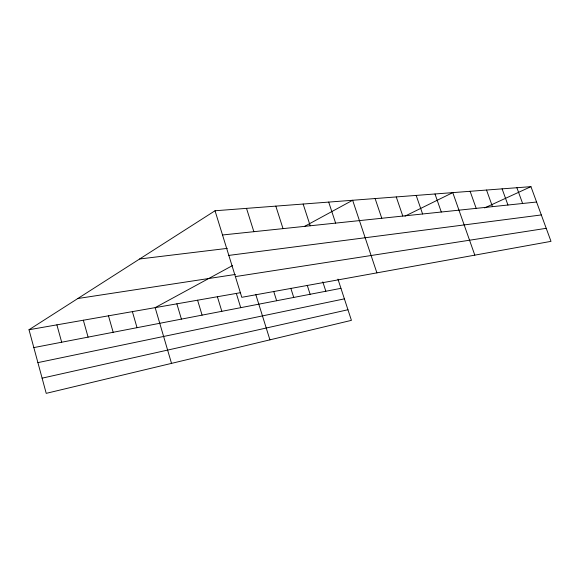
<?xml version="1.0" encoding="UTF-8"?>
<svg xmlns="http://www.w3.org/2000/svg" width="580" height="580" viewBox="0 0 580 580"><rect width="100%" height="100%" fill="white"/><g stroke="black" fill="none" stroke-linecap="round" stroke-linejoin="round"><path stroke-width="0.87" d="M337.944 279.139L351.422 320.349L46.219 393.349L29 329.744L215.028 210.765L530.947 186.651L551 241.352L241.795 297.315L215.028 210.765M232.493 265.589L155.157 307.639L171.52 363.377M304.464 226.454L352.633 200.26L376.899 272.861M404.978 216.144L452.777 192.618L474.81 255.142M484.597 207.937L530.947 186.651M42.108 378.167L347.949 309.749M37.896 362.616L344.389 298.86M33.836 347.594L340.946 288.332M29 329.744L240.642 292.661M235.386 276.595L546.222 228.317M77.836 298.512L235.335 274.449M228.832 255.403L541.314 214.941M139.635 258.985L227.324 248.37M222.517 234.98L536.58 202.021M516.889 187.724L522.624 203.486M502.106 188.855L507.95 205.023M486.533 190.044L492.485 206.647M470.119 191.298L476.18 208.358M434.993 193.981L441.293 212.019M416.179 195.417L422.602 213.984M396.256 196.932L402.796 216.064M375.108 198.548L381.778 218.268M328.693 202.087L335.624 223.112M303.144 204.037L310.213 225.78M322.806 281.865L325.844 291.247M307.24 285.302L310.126 294.277M275.819 206.125L283.025 228.629M290.819 288.267L293.741 297.438M273.695 291.363L276.645 300.737M246.514 208.365L253.866 231.695M255.737 294.336L269.925 339.844M236.328 293.415L240.722 307.675M217.384 296.735L221.835 311.315M197.584 300.201L202.087 315.129M176.864 303.833L181.409 319.116M132.385 311.627L137.032 327.678M108.482 315.817L113.172 332.282M83.346 320.225L88.087 337.125M56.891 324.858L61.676 342.222"/></g></svg>
